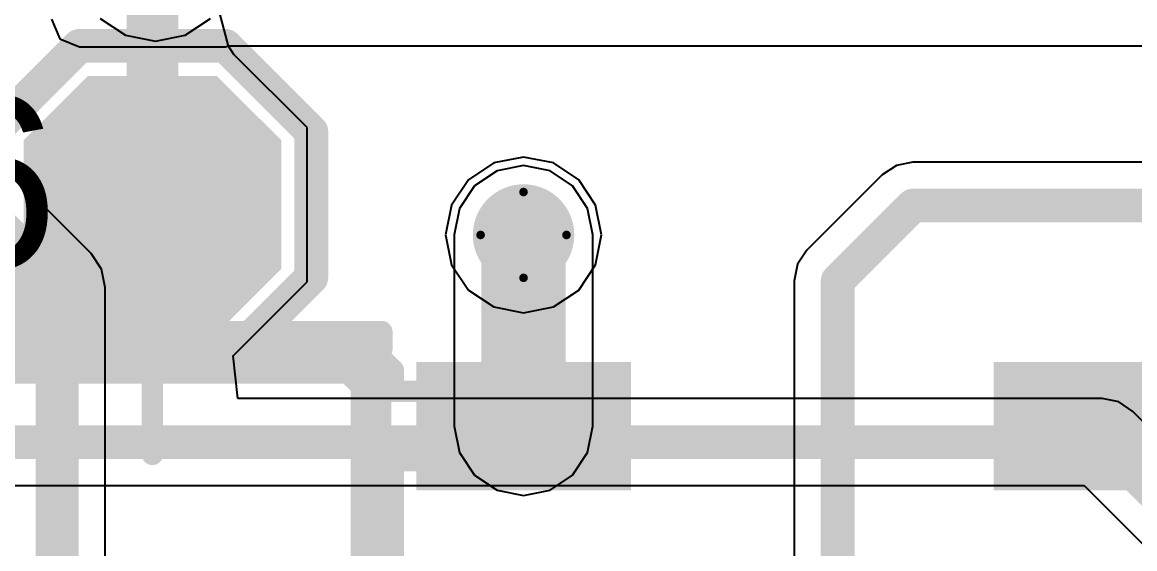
# Model space of a CAD drawing. Header units: millimetres. Extents: x -16 to 330, y -45 to 150.
# Drawn here: x 81.49 to 88.07, y 53.23 to 56.34 of the extents above; entities that cross this region are included whole.
import ezdxf

# ---------------------------------------------------------------- set-up
doc = ezdxf.new("R2010")
doc.units = ezdxf.units.MM
for name, color, linetype in [('BottomLayer', 5, 'Continuous'), ('BottomOverlay', 54, 'Continuous'), ('BottomPaste', 16, 'Continuous'), ('BottomSolder', 6, 'Continuous'), ('DrillDrawing', 1, 'Continuous'), ('Mechanical13', 56, 'Continuous'), ('MidLayer1', 16, 'Continuous'), ('MidLayer2', 76, 'Continuous'), ('TopLayer', 1, 'Continuous'), ('TopOverlay', 2, 'Continuous'), ('TopPaste', 8, 'Continuous'), ('TopSolder', 216, 'Continuous'), ('ViaHoleLayer', 16, 'Continuous')]:
    doc.layers.add(name, color=color, linetype=linetype)
doc.styles.add('Arial', font='arial.ttf', dxfattribs={"height": 0.2})

# ---------------------------------------------------------------- blocks, each defined once
blk = doc.blocks.new('16_SOIC_73')
at = {"layer": 'TopLayer'}
blk.add_hatch(color=1, dxfattribs=at).paths.add_polyline_path([(-0.635, -8.51), (0.635, -8.51), (0.635, -9.27), (-0.635, -9.27)])
at = {"layer": 'TopPaste'}
blk.add_hatch(color=8, dxfattribs=at).paths.add_polyline_path([(-0.635, -8.51), (0.635, -8.51), (0.635, -9.27), (-0.635, -9.27)])
at = {"layer": 'TopSolder'}
blk.add_hatch(color=216, dxfattribs=at).paths.add_polyline_path([(-0.635, -8.51), (0.635, -8.51), (0.635, -9.27), (-0.635, -9.27)])
at = {"layer": 'TopOverlay', "const_width": 0.127}
for points in [[(0.8382, -9.3472), (0.8382, -9.4488)], [(4.8768, -9.4488), (0.8382, -9.4488)]]:
    blk.add_lwpolyline(points, dxfattribs=at)
at = {"layer": 'TopOverlay', "const_width": 0.0635}
for points in [[(0.8065, -9.3472, 1), (0.87, -9.3472, 1)], [(0.8065, -9.4488, 1), (0.87, -9.4488, 1)], [(0.8065, -9.4488, 1), (0.87, -9.4488, 1)]]:
    blk.add_lwpolyline(points, format="xyb", close=True, dxfattribs=at)
blk = doc.blocks.new('16_SOIC_74')
at = {"layer": 'TopLayer'}
blk.add_hatch(color=1, dxfattribs=at).paths.add_polyline_path([(5.085, -8.51), (6.355, -8.51), (6.355, -9.27), (5.085, -9.27)])
at = {"layer": 'TopPaste'}
blk.add_hatch(color=8, dxfattribs=at).paths.add_polyline_path([(5.085, -8.51), (6.355, -8.51), (6.355, -9.27), (5.085, -9.27)])
at = {"layer": 'TopSolder'}
blk.add_hatch(color=216, dxfattribs=at).paths.add_polyline_path([(5.085, -8.51), (6.355, -8.51), (6.355, -9.27), (5.085, -9.27)])
blk = doc.blocks.new('T__________B_133')
at = {"layer": 'BottomLayer'}
blk.add_hatch(color=5, dxfattribs=at).paths.add_polyline_path([(0.381, 0.762), (-0.381, 0.762), (-0.762, 0.381), (-0.762, -0.381), (-0.381, -0.762), (0.381, -0.762), (0.762, -0.381), (0.762, 0.381)])
at = {"layer": 'BottomPaste'}
blk.add_hatch(color=16, dxfattribs=at).paths.add_polyline_path([(0.381, 0.762), (-0.381, 0.762), (-0.762, 0.381), (-0.762, -0.381), (-0.381, -0.762), (0.381, -0.762), (0.762, -0.381), (0.762, 0.381)])
at = {"layer": 'BottomSolder'}
blk.add_hatch(color=6, dxfattribs=at).paths.add_polyline_path([(0.381, 0.762), (-0.381, 0.762), (-0.762, 0.381), (-0.762, -0.381), (-0.381, -0.762), (0.381, -0.762), (0.762, -0.381), (0.762, 0.381)])
at = {"layer": 'BottomOverlay', "const_width": 0.2}
for points in [[(-0.4318, 0.9398), (-0.9398, 0.4318)], [(0.4318, 0.9398), (-0.4318, 0.9398)], [(0.4318, 0.9398), (-0.4318, 0.9398)], [(0.9398, 0.4318), (0.4318, 0.9398)], [(-0.9398, 0.4318), (-0.9398, -0.4318)], [(0.9398, 0.4318), (0.9398, -0.4318)], [(-0.4318, -0.9398), (-0.9398, -0.4318)], [(0.9398, -0.4318), (0.4318, -0.9398)], [(0.4318, -0.9398), (-0.4318, -0.9398)], [(0.4318, -0.9398), (-0.4318, -0.9398)]]:
    blk.add_lwpolyline(points, dxfattribs=at)
at = {"layer": 'BottomOverlay', "const_width": 0.1}
for points in [[(-0.4818, 0.9398, 1), (-0.3818, 0.9398, 1)], [(-0.4818, 0.9398, 1), (-0.3818, 0.9398, 1)], [(-0.4818, 0.9398, 1), (-0.3818, 0.9398, 1)], [(0.3818, 0.9398, 1), (0.4818, 0.9398, 1)], [(0.3818, 0.9398, 1), (0.4818, 0.9398, 1)], [(0.3818, 0.9398, 1), (0.4818, 0.9398, 1)], [(-0.9898, 0.4318, 1), (-0.8898, 0.4318, 1)], [(-0.9898, 0.4318, 1), (-0.8898, 0.4318, 1)], [(0.8898, 0.4318, 1), (0.9898, 0.4318, 1)], [(0.8898, 0.4318, 1), (0.9898, 0.4318, 1)], [(-0.9898, -0.4318, 1), (-0.8898, -0.4318, 1)], [(-0.9898, -0.4318, 1), (-0.8898, -0.4318, 1)], [(0.8898, -0.4318, 1), (0.9898, -0.4318, 1)], [(0.8898, -0.4318, 1), (0.9898, -0.4318, 1)], [(-0.4818, -0.9398, 1), (-0.3818, -0.9398, 1)], [(-0.4818, -0.9398, 1), (-0.3818, -0.9398, 1)], [(-0.4818, -0.9398, 1), (-0.3818, -0.9398, 1)], [(0.3818, -0.9398, 1), (0.4818, -0.9398, 1)], [(0.3818, -0.9398, 1), (0.4818, -0.9398, 1)], [(0.3818, -0.9398, 1), (0.4818, -0.9398, 1)]]:
    blk.add_lwpolyline(points, format="xyb", close=True, dxfattribs=at)

msp = doc.modelspace()

# ---------------------------------------------------------------- hatches: boundary and pattern name
at = {"layer": 'BottomLayer'}
h = msp.add_hatch(color=5, dxfattribs=at)
edge = h.paths.add_edge_path()
edge.add_arc((84.4512, 55.085), 0.3, 0, 360)
at = {"layer": 'BottomSolder'}
h = msp.add_hatch(color=6, dxfattribs=at)
edge = h.paths.add_edge_path()
edge.add_arc((84.4512, 55.085), 0.15, 0, 360)
at = {"layer": 'MidLayer1'}
h = msp.add_hatch(color=16, dxfattribs=at)
edge = h.paths.add_edge_path()
edge.add_arc((84.4512, 55.085), 0.3, 0, 360)
at = {"layer": 'MidLayer2'}
h = msp.add_hatch(color=76, dxfattribs=at)
edge = h.paths.add_edge_path()
edge.add_arc((84.4512, 55.085), 0.3, 0, 360)
at = {"layer": 'TopLayer'}
h = msp.add_hatch(color=1, dxfattribs=at)
edge = h.paths.add_edge_path()
edge.add_arc((84.4512, 55.085), 0.3, 0, 360)
at = {"layer": 'TopSolder'}
h = msp.add_hatch(color=216, dxfattribs=at)
edge = h.paths.add_edge_path()
edge.add_arc((84.4512, 55.085), 0.15, 0, 360)
at = {"layer": 'ViaHoleLayer'}
h = msp.add_hatch(color=16, dxfattribs=at)
edge = h.paths.add_edge_path()
edge.add_arc((84.4512, 55.085), 0.15, 0, 360)

# ---------------------------------------------------------------- linework, layer by layer
at = {"layer": 'BottomLayer'}
for p, q in [((82.7071, 56.2022), (82.6443, 56.433)), ((82.7386, 56.1538), (82.7071, 56.2022)), ((83.1706, 55.7218), (82.7386, 56.1538)), ((83.1706, 54.8074), (83.1706, 55.7218)), ((82.7334, 54.3702), (83.1706, 54.8074)), ((82.7616, 54.1162), (82.7334, 54.3702)), ((87.8732, 54.1162), (82.7616, 54.1162)), ((87.9717, 54.0966), (87.8732, 54.1162)), ((88.0552, 54.0408), (87.9717, 54.0966)), ((90.2113, 51.8846), (88.0552, 54.0408)), ((80.8266, 53.6015), (87.7666, 53.6015)), ((87.7666, 53.6015), (90.0196, 51.3485))]:
    msp.add_line(p, q, dxfattribs=at)
for points, const_width in [([(82.2562, 55.2646), (82.2562, 56.6928)], 0.3048), ([(80.4544, 53.8588), (87.8732, 53.8588)], 0.2), ([(87.8732, 53.8588), (90.2769, 51.4551)], 0.2)]:
    msp.add_lwpolyline(points, dxfattribs=dict(at, const_width=const_width))
for points, const_width in [([(82.18, 55.2646, 1), (82.3324, 55.2646, 1)], 0.1524), ([(87.8232, 53.8588, 1), (87.9232, 53.8588, 1)], 0.1), ([(87.8232, 53.8588, 1), (87.9232, 53.8588, 1)], 0.1)]:
    msp.add_lwpolyline(points, format="xyb", close=True, dxfattribs=dict(at, const_width=const_width))
at = {"layer": 'DrillDrawing', "const_width": 0.0508}
for points in [[(84.1972, 55.085), (84.4512, 55.339)], [(84.4512, 55.339), (84.7052, 55.085)], [(84.1972, 55.085), (84.4512, 54.831)], [(84.4512, 54.831), (84.7052, 55.085)]]:
    msp.add_lwpolyline(points, dxfattribs=at)
at = {"layer": 'DrillDrawing', "const_width": 0.0254}
for points in [[(84.4385, 55.339, 1), (84.4639, 55.339, 1)], [(84.4385, 55.339, 1), (84.4639, 55.339, 1)], [(84.1845, 55.085, 1), (84.2099, 55.085, 1)], [(84.1845, 55.085, 1), (84.2099, 55.085, 1)], [(84.6925, 55.085, 1), (84.7179, 55.085, 1)], [(84.6925, 55.085, 1), (84.7179, 55.085, 1)], [(84.4385, 54.831, 1), (84.4639, 54.831, 1)], [(84.4385, 54.831, 1), (84.4639, 54.831, 1)]]:
    msp.add_lwpolyline(points, format="xyb", close=True, dxfattribs=at)
at = {"layer": 'Mechanical13', "const_width": 0.127}
for points in [[(82.2562, 53.7864), (82.2562, 57.7588)], [(82.2562, 53.7864), (82.2562, 57.7588)], [(79.9562, 54.4588), (83.5062, 54.4588)], [(83.4113, 54.269), (83.5062, 54.4588)], [(83.5062, 54.4588), (83.6812, 54.2838)], [(79.9937, 54.3838), (83.4687, 54.3838)], [(83.4687, 54.3838), (83.6062, 54.2463)], [(80.0512, 54.269), (83.4113, 54.269)], [(83.4113, 54.269), (83.4914, 54.1889)], [(83.4914, 54.1889), (83.6812, 54.2838)], [(83.6062, 44.7713), (83.6062, 54.2463)], [(83.6812, 54.1588), (83.6812, 54.2838)], [(83.4914, 44.8287), (83.4914, 54.1889)], [(83.6062, 54.1588), (83.9312, 54.1588)], [(83.9312, 54.1588), (84.2312, 54.1588)], [(83.9312, 53.7488), (83.9312, 54.1588)], [(84.2312, 54.1588), (84.3312, 54.1588)], [(84.2312, 53.7488), (84.2312, 54.1588)], [(84.3312, 54.1588), (84.7312, 54.1588)], [(84.3312, 53.7488), (84.3312, 54.1588)], [(84.7312, 53.7488), (84.7312, 54.1588)], [(87.7312, 54.1588), (88.1312, 54.1588)], [(87.7312, 53.7488), (87.7312, 54.1588)], [(83.6062, 53.7488), (83.9312, 53.7488)], [(83.6812, 52.8888), (83.6812, 53.7488)], [(83.9312, 53.7488), (84.2312, 53.7488)], [(84.2312, 53.7488), (84.3312, 53.7488)], [(84.3312, 53.7488), (84.7312, 53.7488)], [(87.7312, 53.7488), (88.1312, 53.7488)]]:
    msp.add_lwpolyline(points, dxfattribs=at)
at = {"layer": 'Mechanical13', "const_width": 0.0635}
for points in [[(83.4745, 54.4588, 1), (83.538, 54.4588, 1)], [(83.4745, 54.4588, 1), (83.538, 54.4588, 1)], [(83.4745, 54.4588, 1), (83.538, 54.4588, 1)], [(83.437, 54.3838, 1), (83.5005, 54.3838, 1)], [(83.437, 54.3838, 1), (83.5005, 54.3838, 1)], [(83.3796, 54.269, 1), (83.4431, 54.269, 1)], [(83.3796, 54.269, 1), (83.4431, 54.269, 1)], [(83.3796, 54.269, 1), (83.4431, 54.269, 1)], [(83.5745, 54.2463, 1), (83.638, 54.2463, 1)], [(83.5745, 54.2463, 1), (83.638, 54.2463, 1)], [(83.6495, 54.2838, 1), (83.713, 54.2838, 1)], [(83.6495, 54.2838, 1), (83.713, 54.2838, 1)], [(83.6495, 54.2838, 1), (83.713, 54.2838, 1)], [(83.4597, 54.1889, 1), (83.5232, 54.1889, 1)], [(83.4597, 54.1889, 1), (83.5232, 54.1889, 1)], [(83.4597, 54.1889, 1), (83.5232, 54.1889, 1)], [(83.5745, 54.1588, 1), (83.638, 54.1588, 1)], [(83.6495, 54.1588, 1), (83.713, 54.1588, 1)], [(83.8995, 54.1588, 1), (83.963, 54.1588, 1)], [(83.8995, 54.1588, 1), (83.963, 54.1588, 1)], [(83.8995, 54.1588, 1), (83.963, 54.1588, 1)], [(84.1995, 54.1588, 1), (84.263, 54.1588, 1)], [(84.1995, 54.1588, 1), (84.263, 54.1588, 1)], [(84.1995, 54.1588, 1), (84.263, 54.1588, 1)], [(84.2995, 54.1588, 1), (84.363, 54.1588, 1)], [(84.2995, 54.1588, 1), (84.363, 54.1588, 1)], [(84.2995, 54.1588, 1), (84.363, 54.1588, 1)], [(84.6995, 54.1588, 1), (84.763, 54.1588, 1)], [(84.6995, 54.1588, 1), (84.763, 54.1588, 1)], [(87.6995, 54.1588, 1), (87.763, 54.1588, 1)], [(87.6995, 54.1588, 1), (87.763, 54.1588, 1)], [(82.2245, 53.7864, 1), (82.288, 53.7864, 1)], [(82.2245, 53.7864, 1), (82.288, 53.7864, 1)], [(83.5745, 53.7488, 1), (83.638, 53.7488, 1)], [(83.6495, 53.7488, 1), (83.713, 53.7488, 1)], [(83.8995, 53.7488, 1), (83.963, 53.7488, 1)], [(83.8995, 53.7488, 1), (83.963, 53.7488, 1)], [(83.8995, 53.7488, 1), (83.963, 53.7488, 1)], [(84.1995, 53.7488, 1), (84.263, 53.7488, 1)], [(84.1995, 53.7488, 1), (84.263, 53.7488, 1)], [(84.1995, 53.7488, 1), (84.263, 53.7488, 1)], [(84.2995, 53.7488, 1), (84.363, 53.7488, 1)], [(84.2995, 53.7488, 1), (84.363, 53.7488, 1)], [(84.2995, 53.7488, 1), (84.363, 53.7488, 1)], [(84.6995, 53.7488, 1), (84.763, 53.7488, 1)], [(84.6995, 53.7488, 1), (84.763, 53.7488, 1)], [(87.6995, 53.7488, 1), (87.763, 53.7488, 1)], [(87.6995, 53.7488, 1), (87.763, 53.7488, 1)]]:
    msp.add_lwpolyline(points, format="xyb", close=True, dxfattribs=at)
at = {"layer": 'MidLayer1'}
for p, q in [((81.9476, 56.3666), (82.0973, 56.2667)), ((82.4503, 56.2667), (82.5999, 56.3666)), ((82.0973, 56.2667), (82.2738, 56.2315)), ((82.2738, 56.2315), (82.4503, 56.2667)), ((84.4512, 55.5463), (84.2747, 55.5112)), ((84.6278, 55.5112), (84.4512, 55.5463)), ((84.2747, 55.5112), (84.1251, 55.4112)), ((84.7774, 55.4112), (84.6278, 55.5112)), ((84.1251, 55.4112), (84.0251, 55.2615)), ((84.8774, 55.2615), (84.7774, 55.4112)), ((84.0251, 55.2615), (83.99, 55.085)), ((84.9125, 55.085), (84.8774, 55.2615)), ((83.99, 55.085), (84.0251, 54.9085)), ((84.8774, 54.9085), (84.9125, 55.085)), ((84.0251, 54.9085), (84.1251, 54.7588)), ((84.7774, 54.7588), (84.8774, 54.9085)), ((84.1251, 54.7588), (84.2747, 54.6589)), ((84.6278, 54.6589), (84.7774, 54.7588)), ((84.2747, 54.6589), (84.4512, 54.6237)), ((84.4512, 54.6237), (84.6278, 54.6589))]:
    msp.add_line(p, q, dxfattribs=at)
at = {"layer": 'MidLayer2'}
for p, q in [((81.9476, 56.3666), (82.0973, 56.2667)), ((82.4503, 56.2667), (82.5999, 56.3666)), ((82.0973, 56.2667), (82.2738, 56.2315)), ((82.2738, 56.2315), (82.4503, 56.2667))]:
    msp.add_line(p, q, dxfattribs=at)
at = {"layer": 'TopLayer'}
for p, q in [((81.8937, 54.9757), (80.353, 56.5165)), ((81.6595, 56.3626), (81.7078, 56.246)), ((81.7078, 56.246), (81.8244, 56.1977)), ((81.8244, 56.1977), (82.688, 56.1977)), ((82.688, 56.1977), (82.7039, 56.2042)), ((82.7039, 56.2042), (93.669, 56.2042)), ((84.4512, 55.4953), (84.2942, 55.4641)), ((84.6082, 55.4641), (84.4512, 55.4953)), ((86.656, 55.4966), (86.5725, 55.4408)), ((86.7544, 55.5162), (86.656, 55.4966)), ((90.2589, 55.5162), (86.7544, 55.5162)), ((84.2942, 55.4641), (84.1611, 55.3751)), ((84.7413, 55.3751), (84.6082, 55.4641)), ((86.5725, 55.4408), (86.1272, 54.9955)), ((84.1611, 55.3751), (84.0722, 55.242)), ((84.8303, 55.242), (84.7413, 55.3751)), ((84.0722, 55.242), (84.041, 55.085)), ((84.8615, 55.085), (84.8303, 55.242)), ((84.041, 55.085), (84.041, 53.9538)), ((84.8615, 53.9538), (84.8615, 55.085)), ((81.9555, 54.8833), (81.8937, 54.9757)), ((81.8937, 54.9757), (81.8937, 54.9757)), ((86.1272, 54.9955), (86.0714, 54.912)), ((81.9772, 54.7743), (81.9555, 54.8833)), ((86.0714, 54.912), (86.0518, 54.8136)), ((86.0518, 54.8136), (86.0518, 51.9176)), ((81.9772, 50.3533), (81.9772, 54.7743)), ((81.9772, 54.7743), (81.9772, 54.7743)), ((84.041, 53.9538), (84.0722, 53.7968)), ((84.8303, 53.7968), (84.8615, 53.9538)), ((84.0722, 53.7968), (84.1611, 53.6637)), ((84.7413, 53.6637), (84.8303, 53.7968)), ((84.1611, 53.6637), (84.2942, 53.5748)), ((84.6082, 53.5748), (84.7413, 53.6637)), ((84.2942, 53.5748), (84.4512, 53.5435)), ((84.4512, 53.5435), (84.6082, 53.5748))]:
    msp.add_line(p, q, dxfattribs=at)
for points, const_width in [([(80.061, 56.4056), (81.6923, 54.7743)], 0.254), ([(86.3092, 54.8136), (86.7544, 55.2588)], 0.2), ([(86.7544, 55.2588), (90.2589, 55.2588)], 0.2), ([(84.4512, 53.9538), (84.4512, 55.085)], 0.5), ([(81.6923, 50.2353), (81.6923, 54.7743)], 0.254), ([(86.3092, 51.9176), (86.3092, 54.8136)], 0.2), ([(87.7544, 53.9538), (87.8662, 53.9538)], 0.2), ([(87.8662, 53.9538), (89.4494, 53.9538)], 0.2)]:
    msp.add_lwpolyline(points, dxfattribs=dict(at, const_width=const_width))
for points, const_width in [([(86.7044, 55.2588, 1), (86.8044, 55.2588, 1)], 0.1), ([(86.7044, 55.2588, 1), (86.8044, 55.2588, 1)], 0.1), ([(84.3262, 55.085, 1), (84.5762, 55.085, 1)], 0.25), ([(81.6288, 54.7743, 1), (81.7558, 54.7743, 1)], 0.127), ([(81.6288, 54.7743, 1), (81.7558, 54.7743, 1)], 0.127), ([(86.2592, 54.8136, 1), (86.3592, 54.8136, 1)], 0.1), ([(86.2592, 54.8136, 1), (86.3592, 54.8136, 1)], 0.1), ([(84.3262, 53.9538, 1), (84.5762, 53.9538, 1)], 0.25), ([(87.7044, 53.9538, 1), (87.8044, 53.9538, 1)], 0.1), ([(87.8162, 53.9538, 1), (87.9162, 53.9538, 1)], 0.1), ([(87.8162, 53.9538, 1), (87.9162, 53.9538, 1)], 0.1)]:
    msp.add_lwpolyline(points, format="xyb", close=True, dxfattribs=dict(at, const_width=const_width))

# ---------------------------------------------------------------- block references
at = {"rotation": 180}
for name, p in [('T__________B_133', (82.2562, 55.2646)), ('16_SOIC_73', (84.4512, 45.0638)), ('16_SOIC_74', (93.5862, 45.0638))]:
    msp.add_blockref(name, p, dxfattribs=at)

# ---------------------------------------------------------------- texts
at = {"layer": 'TopOverlay', "style": 'Arial'}
msp.add_text('U6', height=1.016, dxfattribs=at).set_placement((79.8858, 54.8896))

doc.saveas('drawing.dxf')
